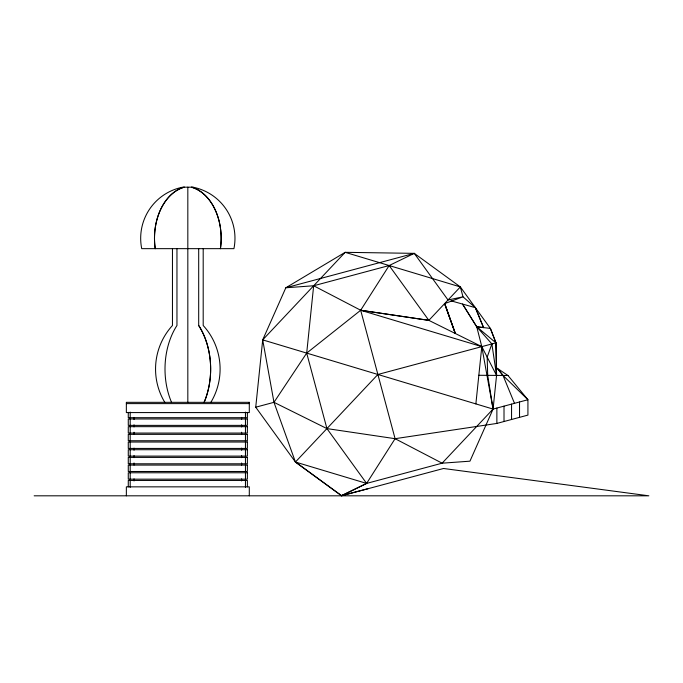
<?xml version="1.0" encoding="UTF-8"?>
<svg xmlns="http://www.w3.org/2000/svg" width="683" height="683" viewBox="0 0 683 683"><rect width="100%" height="100%" fill="white"/><g stroke="black" fill="none" stroke-linecap="round" stroke-linejoin="round"><path stroke-width="1.02" d="M255.732 407.205L262.699 339.878L285.827 287.774L345.154 252.326L414.265 253.359L460.342 286.92L490.385 328.412L495.986 342.832L496.558 375.411L493.075 409.074L469.947 461.179L442.114 463.185L366.617 483.41L341.509 495.593L295.432 462.032L255.732 407.205L273.977 402.321L326.926 428.591L395.09 438.691L496.874 423.426L527.925 415.102L527.925 399.734L507.981 375.496L497.292 368.308L503.021 375.462L527.925 399.734L493.075 409.074L262.699 339.878L345.154 252.326L460.342 286.92L462.997 296.815L475.368 307.666L483.564 327.601L476.76 326.858L462.553 304.072L476.743 326.781L491.88 343.933L496.558 375.411L481.797 346.631L476.743 326.781L490.385 328.412L495.943 342.849L496.558 375.411L496.251 373.311M475.872 403.909L481.797 346.631L428.847 320.361L360.675 310.244L313.659 285.767L285.827 287.774L414.265 253.359L448.031 299.999L462.997 296.815L444.599 303.645L455.322 333.5L444.761 303.474M491.88 343.933L487.175 357.124L487.696 375.343L493.075 409.074L442.114 463.185L395.09 438.691L360.675 310.244L389.156 265.542L414.265 253.359M395.09 438.691L366.617 483.41L341.5 495.815M34.15 495.815L648.85 495.815L443.532 468.487L341.56 495.807L295.432 462.032L273.977 402.321L306.693 353.094L360.684 310.261L428.847 320.361L460.342 286.92M341.509 495.593L368.043 488.712M126.355 403.61L249.295 403.61M478.834 375.274L507.981 375.496M450.934 300.81L475.368 307.666L483.573 327.635M360.684 310.261L481.797 346.631L493.075 409.074M476.743 326.781L495.943 342.849L377.887 374.48L295.432 462.032L366.617 483.419L326.926 428.591L306.693 353.094L313.659 285.767L389.156 265.542L428.847 320.361M497.292 368.308L503.021 375.462L514.495 403.337M444.599 303.645L455.322 333.5M262.699 339.878L273.977 402.321M519.532 401.988L519.532 417.356M511.558 404.123L511.558 419.49M504.011 406.146L504.011 421.513M496.874 408.058L496.874 423.426M249.295 495.815L249.295 486.851L126.355 486.851L126.355 495.815M247.374 412.361L247.374 417.697L128.276 417.697L128.276 412.361M247.374 486.851L247.374 480.448L128.276 480.448L128.276 486.851M245.453 412.088L245.453 487.338M241.611 417.39L241.611 419.507M241.611 424.809L241.611 426.926M241.611 432.228L241.611 434.345M241.611 448.125L241.611 450.242M241.611 455.544L241.611 457.661M241.611 462.963L241.611 465.08M241.611 478.86L241.611 480.977M203.192 248.655L203.192 325.492A64.612 64.612 0 0 1 210.876 402.33M198.693 248.655L198.693 325.492A64.612 45.684 90 0 1 204.123 402.33A64.612 45.684 -90 0 0 198.693 325.492M187.825 187.185L187.825 402.33M176.957 248.655L176.957 325.492A64.603 45.684 -90 0 0 171.527 402.33M172.458 248.655L172.458 325.492A64.603 64.603 0 0 0 164.774 402.33M134.039 417.39L134.039 419.507M134.039 424.809L134.039 426.926M134.039 432.228L134.039 434.345M134.039 448.125L134.039 450.242M134.039 455.544L134.039 457.661M134.039 462.963L134.039 465.08M134.039 478.86L134.039 480.977M130.197 412.088L130.197 487.338M192.947 187.185L182.703 187.185A52.079 52.079 0 0 0 141.722 248.655L233.928 248.655A52.079 52.079 0 0 0 192.947 187.185M249.295 402.33L126.355 402.33L126.355 412.575L249.295 412.575L249.295 402.33M247.374 418.978L128.276 418.978L128.276 425.381L247.374 425.381L247.374 418.978M247.374 426.662L128.276 426.662L128.276 433.065L247.374 433.065L247.374 426.662M247.374 434.345L128.276 434.345L128.276 440.748L247.374 440.748L247.374 434.345M247.374 442.029L128.276 442.029L128.276 448.432L247.374 448.432L247.374 442.029M247.374 449.713L128.276 449.713L128.276 456.116L247.374 456.116L247.374 449.713M247.374 457.397L128.276 457.397L128.276 463.8L247.374 463.8L247.374 457.397M247.374 465.08L128.276 465.08L128.276 471.483L247.374 471.483L247.374 465.08M247.374 472.764L128.276 472.764L128.276 479.167L247.374 479.167L247.374 472.764M184.205 187.185A52.079 36.822 90 0 0 155.229 248.655A52.079 36.822 -90 0 1 184.205 187.185M220.421 248.655A52.079 36.822 90 0 0 191.445 187.185A52.079 36.822 -90 0 1 220.421 248.655"/></g></svg>
